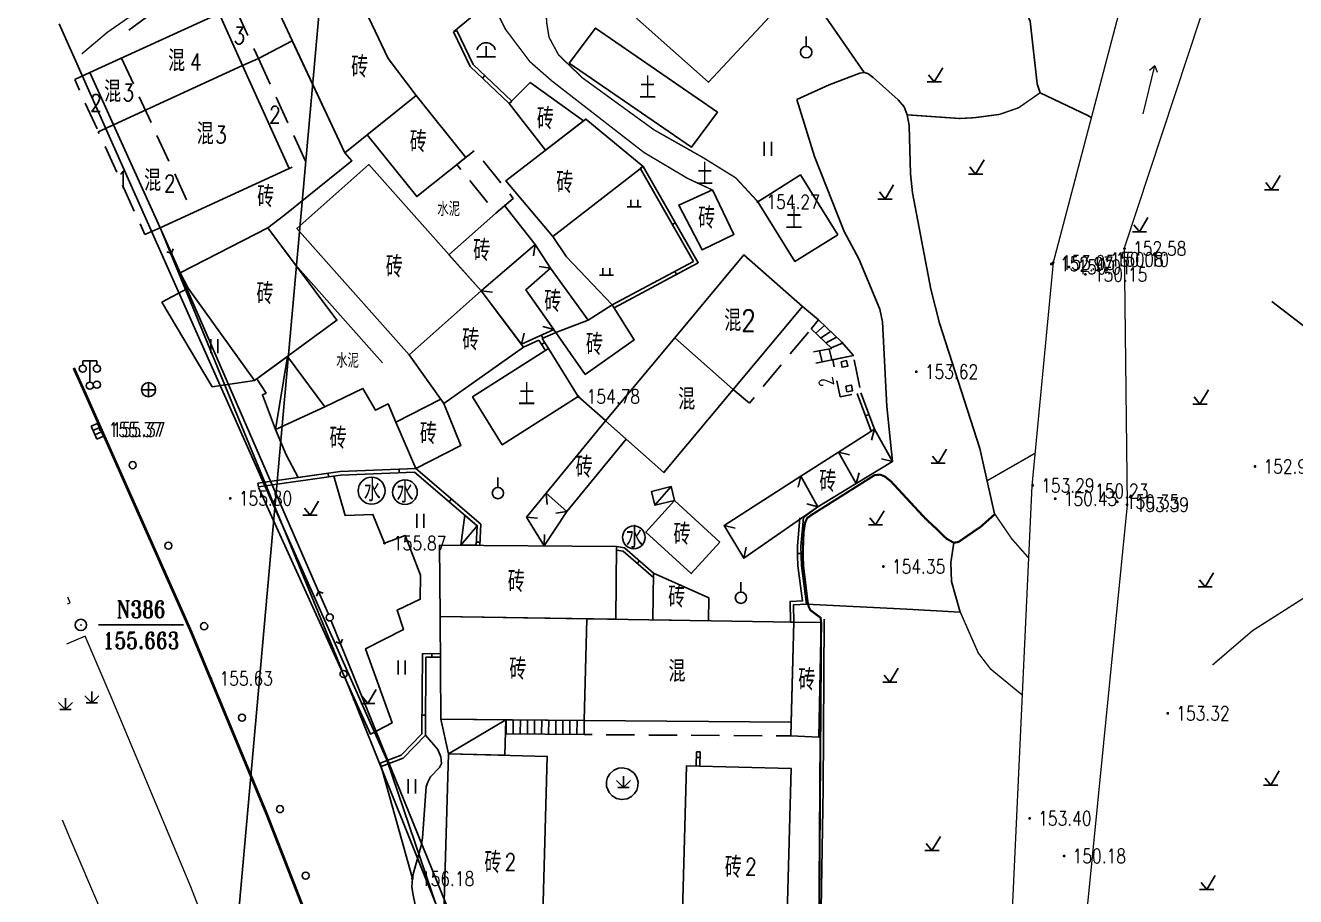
# Model space of a CAD drawing. Extents: x 529262 to 576451, y 2694391 to 2717535.
# Drawn here: x 567193.2 to 567282.9, y 2708860.7 to 2708922.2 of the extents above; entities that cross this region are included whole.
import ezdxf
from ezdxf.enums import TextEntityAlignment as Align
from ezdxf.xclip import XClip

# ---------------------------------------------------------------- set-up
doc = ezdxf.new("R2010")
doc.units = 0
doc.header["$XCLIPFRAME"] = 0
doc.linetypes.add('X2', pattern=[10, 8, -2])
doc.linetypes.add('X5', pattern=[3, 2, -1])
for name, color, linetype in [('DLDW', 8, 'Continuous'), ('DLSS', 4, 'Continuous'), ('DMTZ', 8, 'Continuous'), ('GCD', 8, 'Continuous'), ('GXYZ', 8, 'Continuous'), ('JMD', 8, 'Continuous'), ('KZD', 8, 'Continuous'), ('PP-COM', 7, 'Continuous'), ('RD-中线', 40, 'Continuous'), ('RD-红线', 7, 'Continuous'), ('ZBTZ', 8, 'Continuous'), ('ZJ', 7, 'Continuous')]:
    doc.layers.add(name, color=color, linetype=linetype)
doc.layers.add('SXSS', color=5, linetype='Continuous', lineweight=0)
doc.styles.add('HZ', font='rs.shx', dxfattribs={"width": 0.8, "bigfont": 'hztxt.shx'})
doc.styles.add('romant', font='romant.shx', dxfattribs={"width": 0.8})
doc.linetypes.add('10421', pattern='A,2,[150,AAA.SHX,S=0.5,R=0,X=0,Y=0.5],1e-11', length=2)
doc.linetypes.add('10422', pattern='A,0.75,[150,AAA.SHX,S=0.5,R=0,X=0,Y=0.5],1.5,[177,AAA.SHX,S=1,R=0,X=0,Y=0.4],0.75', length=3)
doc.linetypes.add('1161', pattern='A,0,[149,AAA.SHX,S=0.15,R=0,X=0,Y=0],-1.6', length=1.6)
doc.linetypes.add('8462', pattern='A,2,[157,AAA.SHX,S=1,R=0,X=0,Y=0.5],1e-09', length=2)

# ---------------------------------------------------------------- blocks, each defined once
blk = doc.blocks.new('A$C19FD0107')
at = {"layer": 'RD-中线', "color": 8, "linetype": 'Continuous'}
blk.add_lwpolyline([(-3668.977, 14015.534), (-3719.504, 14185.52), (-3760.685, 14324.421), (-3771.085, 14357.093, -0.005021), (-3772.854, 14362.853), (-3788.234, 14414.758, 0.01426), (-3793.56, 14431.016, 0.03416), (-3848.387, 14556)], format="xyb", dxfattribs=at)
at = {"layer": 'RD-中线', "color": 8, "linetype": 'Continuous', "flags": 128}
for points in [[(-4490.734, 14139.438, 0), (-4490.29, 14139.417)], [(-3818.251, 14086.168, 0), (-3817.74, 14086.169)]]:
    blk.add_lwpolyline(points, format="xyb", dxfattribs=at)
at = {"layer": 'RD-红线', "color": 8}
for p, q in [((-3779.26, 14479.734), (-3802.367, 14531.711)), ((-3757.187, 14414.885), (-3779.26, 14479.734))]:
    blk.add_line(p, q, dxfattribs=at)
blk = doc.blocks.new('GC200')
at = {"linetype": 'Continuous', "const_width": 0.2, "flags": 128}
blk.add_lwpolyline([(-0.1, 0, 1), (0.1, 0, 1)], format="xyb", close=True, dxfattribs=at)
blk = doc.blocks.new('gc124')
at = {"color": 8}
for p, q in [((-1, 1), (0, 0)), ((-0.8, 0), (0.8, 0)), ((0, 0), (0, 1.6)), ((0, 0), (1, 1))]:
    blk.add_line(p, q, dxfattribs=at)
blk = doc.blocks.new('gc041')
for p, q in [((-1, 0.5), (1, 0.5)), ((-1, -0.5), (-1, 0.5)), ((-0.33, 0.5), (-0.33, -0.5)), ((0.33, 0.5), (0.33, -0.5)), ((1, 0.5), (1, -0.5)), ((1, -0.5), (-1, -0.5))]:
    blk.add_line(p, q)
blk = doc.blocks.new('gc121')
at = {"color": 8}
for p, q in [((-0.5, -1), (-0.5, 1)), ((0.5, -1), (0.5, 1))]:
    blk.add_line(p, q, dxfattribs=at)
blk = doc.blocks.new('gc013b')
at = {"linetype": 'Continuous'}
blk.add_line((0.5, 0), (4, 0), dxfattribs=at)
at = {"linetype": 'Continuous', "flags": 128}
blk.add_lwpolyline([(3.5, 0.5), (4, 0), (3.5, -0.5)], dxfattribs=at)
blk = doc.blocks.new('gc170')
at = {"color": 8, "linetype": 'Continuous'}
blk.add_circle((0, 0), 0.5, dxfattribs=at)
blk = doc.blocks.new('gc013c')
at = {"linetype": 'Continuous'}
blk.add_line((0.5, 0), (4, 0), dxfattribs=at)
at = {"linetype": 'Continuous', "const_width": 0.15, "flags": 128}
blk.add_lwpolyline([(3.775, 0, 1), (3.925, 0, 1)], format="xyb", close=True, dxfattribs=at)
blk = doc.blocks.new('gc097')
at = {"color": 8}
for p, q in [((-1, 2.9), (-1, 3.5)), ((-1, 3.5), (1, 3.5)), ((0, 0.5), (0, 3.5)), ((1, 3.5), (1, 2.9))]:
    blk.add_line(p, q, dxfattribs=at)
for centre in [(-1, 2.4), (1, 2.4), (0, 0)]:
    blk.add_circle(centre, 0.5, dxfattribs=at)
blk = doc.blocks.new('gc043')
for p, q in [((-1, 0), (1, 0)), ((0, -1), (0, 1))]:
    blk.add_line(p, q)
blk.add_circle((0, 0), 1)
blk = doc.blocks.new('gc125')
at = {"color": 8}
blk.add_line((0, 0.8), (0, 2.2), dxfattribs=at)
blk.add_circle((0, 0), 0.8, dxfattribs=at)
blk = doc.blocks.new('gc110')
at = {"color": 8}
for p, q in [((-1.3, 0), (1.3, 0)), ((0, 0), (0, 1.51))]:
    blk.add_line(p, q, dxfattribs=at)
blk.add_arc((0, 0.65), 1.34, 14.8628, 165.1372, dxfattribs=at)
blk = doc.blocks.new('gc123')
at = {"color": 8}
for p, q in [((0, 0), (1.2, 2)), ((-1, 0), (1, 0)), ((0, 0), (-0.8, 1))]:
    blk.add_line(p, q, dxfattribs=at)
blk = doc.blocks.new('gc119')
at = {"color": 8}
for p, q in [((-1, 0), (1, 0)), ((-0.5, 1), (-0.5, 0)), ((0.5, 1), (0.5, 0))]:
    blk.add_line(p, q, dxfattribs=at)
blk = doc.blocks.new('gc117')
at = {"color": 8}
blk.add_circle((0, 0), 0.8, dxfattribs=at)
blk.add_point((0, 0), dxfattribs=at)
blk = doc.blocks.new('gc086')
at = {"color": 8}
for p, q in [((0, 0), (7, 0)), ((7, 0), (6.18, 0.57)), ((7, 0), (6.18, -0.57))]:
    blk.add_line(p, q, dxfattribs=at)

msp = doc.modelspace()

# ---------------------------------------------------------------- linework, layer by layer
at = {"color": 8, "linetype": 'Continuous', "flags": 128}
msp.add_lwpolyline([(567209.956, 2709328.306), (567242.359, 2709376.873), (567237.386, 2709487.838), (567226.241, 2709566.338), (567250.471, 2709637.466), (567310.691, 2709648.291), (567365.176, 2709659.753), (567568.23, 2709904.38), (567652.452, 2709866.094), (567570.025, 2709683.533), (567490.632, 2709613.794), (567456.674, 2709542.126), (567415.71, 2709492.593), (567416.103, 2709370.575), (567398.267, 2709255.857), (567341.513, 2709220.051), (567319.6, 2709121.447), (567354.869, 2709007.157), (567377.977, 2708907.793), (567342.698, 2708646.362), (567189.906, 2708654.057), (567219.676, 2708986.987), (567146.446, 2709250.882)], dxfattribs=at)
at = {"layer": 'DLDW', "linetype": '10421'}
for centre, radius in [((567217.663, 2708889.333, 156.27), 0.952), ((567220.018, 2708889.232, 155.977), 0.872), ((567236.175, 2708886.045, 156.27), 0.802)]:
    msp.add_circle(centre, radius, dxfattribs=at)
at = {"layer": 'DLSS', "linetype": 'Continuous', "const_width": 0.1, "elevation": 155.119, "flags": 128}
msp.add_lwpolyline([(567197.213, 2708920.182), (567199.027, 2708921.714), (567201.341, 2708923.318), (567204.971, 2708925.308), (567208.283, 2708926.536), (567211.506, 2708927.58), (567213.665, 2708928.567), (567215.921, 2708929.792), (567217.029, 2708930.182), (567218.557, 2708930.417), (567220.391, 2708930.065), (567221.85, 2708929.321), (567223.929, 2708927.388), (567225.413, 2708925.299), (567227.126, 2708921.903), (567228.846, 2708919.624), (567230.373, 2708918.284), (567236.891, 2708913.22), (567239.965, 2708911.391), (567241.72, 2708910.572)], dxfattribs=at)
at = {"layer": 'DLSS', "linetype": 'X2', "const_width": 0.1, "elevation": 153.527, "flags": 128}
msp.add_lwpolyline([(567232.437, 2708926.217), (567231.178, 2708925.161), (567230.292, 2708924.171), (567229.979, 2708923.129), (567230.031, 2708922.347), (567230.188, 2708921.357), (567230.865, 2708920.107), (567232.564, 2708918.476), (567237.608, 2708914.812), (567241.055, 2708912.862), (567243.366, 2708911.427), (567244.929, 2708909.739)], dxfattribs=at)
at = {"layer": 'DLSS', "linetype": 'Continuous', "const_width": 0.2, "flags": 128}
for points in [[(567196.642, 2708898.004), (567197.363, 2708896.417), (567204.927, 2708879.375)], [(567196.642, 2708898.004), (567197.363, 2708896.417), (567204.927, 2708879.375)], [(567204.927, 2708879.375), (567210.271, 2708866.481), (567217.745, 2708847.318), (567222.95, 2708833.62), (567228.958, 2708816.506), (567239.455, 2708784.654), (567240.046, 2708784.308), (567249.369, 2708787.079)]]:
    msp.add_lwpolyline(points, dxfattribs=at)
at = {"layer": 'DMTZ', "linetype": '10421', "flags": 128}
for points in [[(567253.957, 2708931.494), (567254.117, 2708931.214), (567254.654, 2708930.708), (567258.73, 2708928.173), (567259.589, 2708927.545), (567262.99, 2708924.476), (567263.654, 2708923.623), (567264.141, 2708922.485), (567264.65, 2708918.068), (567264.849, 2708917.434), (567268.226, 2708915.832), (567268.453, 2708915.685)], [(567247.669, 2708916.972), (567249.961, 2708917.993), (567252.128, 2708918.821), (567252.436, 2708918.868)], [(567252.436, 2708918.868), (567252.68, 2708918.805), (567253.075, 2708918.521), (567254.823, 2708916.939), (567255.25, 2708916.438), (567255.476, 2708915.878), (567255.615, 2708915.121), (567255.693, 2708911.71), (567255.852, 2708910.38), (567257.142, 2708903.565), (567257.76, 2708901.16), (567260.604, 2708892.306), (567261.637, 2708887.712)], [(567247.669, 2708916.972), (567248.917, 2708912.935), (567251.015, 2708907.648), (567252.057, 2708905.708), (567253.548, 2708902.163), (567253.732, 2708901.265), (567254.026, 2708895.285), (567254.429, 2708891.387)], [(567281.217, 2708902.699), (567283.627, 2708900.829), (567285.929, 2708899.574), (567289.36, 2708898.316), (567291.168, 2708897.988)], [(567258.75, 2708885.663), (567258.56, 2708884.266), (567258.588, 2708882.924), (567259.214, 2708880.769)], [(567221.462, 2708872.066), (567222.336, 2708871.07), (567222.557, 2708870.54), (567222.601, 2708870.08), (567222.454, 2708869.789), (567221.821, 2708869.14), (567221.616, 2708868.704), (567221.51, 2708868.416), (567221.267, 2708864.824), (567221.179, 2708864.343), (567220.619, 2708862.353), (567220.544, 2708861.944), (567220.513, 2708861.38), (567220.587, 2708860.904), (567221.164, 2708858.025), (567221.357, 2708857.46), (567221.514, 2708857.238), (567221.759, 2708857.237), (567222.175, 2708857.401), (567222.729, 2708857.891)]]:
    msp.add_lwpolyline(points, dxfattribs=at)
at = {"layer": 'DMTZ', "linetype": '10422', "flags": 128}
for points in [[(567200.521, 2708921.862), (567201.775, 2708922.766), (567202.882, 2708923.463), (567204.481, 2708924.312), (567207.064, 2708925.366), (567209.469, 2708926.426)], [(567210.333, 2708907.909), (567212.278, 2708905.31), (567218.444, 2708898.374)], [(567259.214, 2708880.769), (567255.443, 2708880.962), (567248.371, 2708881.324)], [(567249.6, 2708880.275), (567249.533, 2708868.295), (567249.373, 2708858.421)]]:
    msp.add_lwpolyline(points, dxfattribs=at)
msp.add_lwpolyline([(567235.714, 2708867.588), (567235.304, 2708867.53), (567234.963, 2708867.599), (567234.639, 2708867.787), (567234.43, 2708868.016), (567234.253, 2708868.446), (567234.245, 2708868.802), (567234.321, 2708869.082), (567234.477, 2708869.344), (567234.775, 2708869.607), (567235.094, 2708869.738), (567235.401, 2708869.767), (567235.809, 2708869.672), (567236.2, 2708869.383), (567236.385, 2708869.086), (567236.47, 2708868.747), (567236.46, 2708868.471), (567236.378, 2708868.195), (567236.231, 2708867.952), (567236.02, 2708867.748)], close=True, dxfattribs=at)
at = {"layer": 'GXYZ', "linetype": 'Continuous'}
for p, q in [((567214.928, 2708878.241), (567203.495, 2708906.059)), ((567203.533, 2708906.075), (567213.915, 2708882.221)), ((567215.464, 2708878.534), (567229.124, 2708844.862)), ((567235.983, 2708825.883), (567216.434, 2708874.535))]:
    msp.add_line(p, q, dxfattribs=at)
at = {"layer": 'JMD', "linetype": 'Continuous'}
for p, q in [((567223.452, 2708921.733), (567223.677, 2708921.841)), ((567225.494, 2708918.464), (567225.666, 2708918.645)), ((567227.383, 2708916.668), (567227.555, 2708916.849)), ((567236.834, 2708912.238), (567236.617, 2708912.114)), ((567239.106, 2708908.258), (567238.889, 2708908.134)), ((567229.207, 2708906.716), (567229.092, 2708905.924)), ((567230.285, 2708905.05), (567229.492, 2708905.16)), ((567239.186, 2708904.607), (567239.068, 2708904.827)), ((567225.396, 2708903.45), (567226.191, 2708903.364)), ((567248.702, 2708900.777), (567249.216, 2708901.394)), ((567228.242, 2708899.687), (567228.44, 2708900.462)), ((567229.759, 2708900.098), (567229.656, 2708900.326)), ((567230.521, 2708900.717), (567229.749, 2708900.927)), ((567250.155, 2708899.389), (567248.702, 2708900.777)), ((567249.025, 2708900.47), (567249.636, 2708900.992)), ((567249.386, 2708900.124), (567250.059, 2708900.588)), ((567229.882, 2708899.792), (567229.669, 2708899.661)), ((567248.865, 2708899.137), (567250.155, 2708899.389)), ((567249.748, 2708899.779), (567250.485, 2708900.181)), ((567249.956, 2708899.35), (567250.162, 2708898.575)), ((567250.109, 2708899.433), (567250.903, 2708899.765)), ((567211.733, 2708898.824), (567210.876, 2708893.653)), ((567250.864, 2708898.713), (567249.019, 2708898.352)), ((567249.284, 2708899.219), (567249.46, 2708898.438)), ((567252.768, 2708894.714), (567252.534, 2708894.626)), ((567253.153, 2708893.685), (567252.957, 2708892.909)), ((567250.627, 2708892.066), (567251.403, 2708891.87)), ((567254.429, 2708891.387), (567253.656, 2708891.593)), ((567214.63, 2708890.317), (567214.595, 2708890.564)), ((567219.618, 2708890.599), (567219.608, 2708890.849)), ((567247.97, 2708890.362), (567247.768, 2708889.588)), ((567251.862, 2708889.834), (567252.068, 2708890.607)), ((567209.68, 2708889.613), (567209.644, 2708889.86)), ((567238.818, 2708889.624), (567237.658, 2708888.309)), ((567223.15, 2708888.552), (567223.298, 2708888.754)), ((567229.986, 2708889.167), (567230.05, 2708888.369)), ((567231.455, 2708887.867), (567230.662, 2708887.762)), ((567249.168, 2708888.205), (567248.392, 2708888.401)), ((567223.976, 2708885.483), (567225.129, 2708886.863)), ((567228.589, 2708887.459), (567229.387, 2708887.408)), ((567242.54, 2708886.881), (567243.319, 2708886.7)), ((567229.853, 2708885.434), (567229.862, 2708886.234)), ((567225.056, 2708885.486), (567225.306, 2708885.472)), ((567225.068, 2708885.709), (567225.317, 2708885.695)), ((567243.937, 2708884.571), (567244.113, 2708885.351)), ((567236.571, 2708884.39), (567236.406, 2708884.202)), ((567247.978, 2708884.901, 157.391), (567247.728, 2708884.897, 157.391)), ((567247.477, 2708880.063), (567247.227, 2708880.058)), ((567221.915, 2708877.828), (567221.917, 2708877.578)), ((567222.532, 2708877.833), (567222.534, 2708877.583)), ((567221.223, 2708873.483), (567221.473, 2708873.481)), ((567227.13, 2708873.16), (567223.09, 2708870.767)), ((567227.13, 2708873.16), (567232.669, 2708873.114)), ((567227.17, 2708873.16), (567227.161, 2708872.16)), ((567227.67, 2708873.156), (567227.661, 2708872.156)), ((567228.17, 2708873.152), (567228.161, 2708872.152)), ((567228.67, 2708873.147), (567228.661, 2708872.148)), ((567229.17, 2708873.143), (567229.161, 2708872.143)), ((567229.67, 2708873.139), (567229.661, 2708872.139)), ((567230.17, 2708873.135), (567230.161, 2708872.135)), ((567230.67, 2708873.131), (567230.661, 2708872.131)), ((567231.17, 2708873.126), (567231.161, 2708872.126)), ((567231.669, 2708873.122), (567231.661, 2708872.122)), ((567232.169, 2708873.118), (567232.161, 2708872.118)), ((567232.669, 2708873.114), (567232.661, 2708872.114)), ((567232.661, 2708872.114), (567227.121, 2708872.161)), ((567240.6, 2708870.898), (567240.85, 2708870.891)), ((567218.263, 2708870.106), (567218.351, 2708869.872)), ((567240.572, 2708869.898), (567240.822, 2708869.891)), ((567240.589, 2708870.498), (567240.839, 2708870.491))]:
    msp.add_line(p, q, dxfattribs=at)
at = {"layer": 'JMD', "linetype": 'Continuous', "flags": 128}
for points in [[(567232.437, 2708926.217), (567241.133, 2708935.539), (567244.148, 2708932.856), (567243.808, 2708932.476), (567246.787, 2708929.812), (567247.126, 2708930.193), (567250.138, 2708927.506), (567241.442, 2708918.184)], [(567206.896, 2708923.036), (567197.783, 2708918.857), (567199.449, 2708915.172), (567208.562, 2708919.351)], [(567208.562, 2708919.351), (567199.449, 2708915.172), (567202.735, 2708907.909), (567211.848, 2708912.088)], [(567217.362, 2708914.477), (567220.851, 2708910.109), (567224.31, 2708912.872), (567220.821, 2708917.24)], [(567220.79, 2708890.895), (567219.375, 2708894.173), (567222.545, 2708895.804), (567222.771, 2708895.485), (567223.96, 2708892.526)], [(567251.862, 2708889.834), (567250.627, 2708892.066), (567253.153, 2708893.685), (567254.429, 2708891.387)], [(567247.97, 2708890.362), (567242.54, 2708886.881), (567243.937, 2708884.571), (567249.168, 2708888.205)], [(567239.056, 2708888.653), (567238.818, 2708889.624), (567237.419, 2708889.28), (567237.658, 2708888.309)], [(567229.986, 2708889.167), (567228.589, 2708887.459), (567229.853, 2708885.434), (567231.455, 2708887.867)], [(567242.25, 2708885.699), (567239.056, 2708888.653), (567237.014, 2708886.414), (567240.228, 2708883.483)], [(567241.442, 2708880.157), (567241.467, 2708881.763), (567237.559, 2708883.525), (567237.507, 2708880.218)], [(567232.866, 2708880.291), (567222.515, 2708880.452), (567222.564, 2708873.199), (567232.669, 2708873.114)], [(567232.669, 2708873.114), (567247.283, 2708872.99), (567247.477, 2708880.063), (567232.866, 2708880.291)], [(567247.257, 2708872.022), (567249.238, 2708871.926), (567249.398, 2708880.023), (567247.477, 2708880.063)], [(567227.13, 2708873.16), (567227.059, 2708870.656), (567223.09, 2708870.767), (567222.564, 2708873.199)], [(567222.729, 2708857.891), (567223.09, 2708870.767), (567230.064, 2708870.571), (567229.703, 2708857.695)]]:
    msp.add_lwpolyline(points, close=True, dxfattribs=at)
for points, elevation in [([(567215.777, 2708913.2), (567220.821, 2708917.24), (567218.831, 2708919.844), (567216.284, 2708925.219), (567211.186, 2708922.989)], 155.454), ([(567231.622, 2708919.531), (567240.242, 2708913.586), (567242.082, 2708916.062), (567233.462, 2708922.007)], 154.197), ([(567204.157, 2708904.73), (567210.333, 2708907.909), (567211.544, 2708908.808), (567216.275, 2708912.639), (567215.777, 2708913.2), (567212.069, 2708921.106), (567209.676, 2708919.862), (567208.562, 2708919.351), (567211.848, 2708912.088), (567202.735, 2708907.909)], 155.454), ([(567228.868, 2708918.171), (567227.383, 2708916.668), (567229.929, 2708913.372), (567232.613, 2708915.446)], 154.441), ([(567236.834, 2708912.238), (567232.787, 2708915.58), (567227.151, 2708911.225), (567230.463, 2708907.278)], 154.344), ([(567225.396, 2708903.45), (567217.471, 2708912.365), (567212.394, 2708907.852), (567220.319, 2708898.937)], 156.652), ([(567250.563, 2708907.415), (567247.95, 2708911.631), (567244.929, 2708909.739), (567247.542, 2708905.523)], 153.577), ([(567241.72, 2708910.572), (567239.356, 2708909.51), (567241.007, 2708906.336), (567243.242, 2708907.434)], 154.318), ([(567225.396, 2708903.45), (567229.207, 2708906.716), (567227.04, 2708909.477), (567223.129, 2708906)], 156.652), ([(567209.401, 2708897.119), (567215.224, 2708901.375), (567210.333, 2708907.909), (567204.157, 2708904.73), (567204.729, 2708903.63)], 155.454), ([(567230.285, 2708905.05), (567229.207, 2708906.716), (567225.396, 2708903.45), (567228.242, 2708899.687), (567230.521, 2708900.717), (567228.541, 2708903.518)], 154.523), ([(567248.074, 2708902.345), (567243.947, 2708905.998), (567239.059, 2708900.131), (567243.186, 2708896.478)], 154.631), ([(567230.285, 2708905.05), (567232.955, 2708901.373), (567230.668, 2708900.509), (567228.541, 2708903.518)], 154.523), ([(567225.396, 2708903.45), (567228.397, 2708899.483), (567222.771, 2708895.485), (567220.319, 2708898.937)], 156.652), ([(567232.737, 2708897.538), (567236.21, 2708899.991), (567234.644, 2708902.458), (567232.955, 2708901.373), (567230.668, 2708900.509)], 155.666), ([(567230.145, 2708899.369), (567232.244, 2708895.988), (567226.89, 2708892.578), (567224.791, 2708895.959)], 154.913), ([(567243.186, 2708896.478), (567239.059, 2708900.131), (567234.171, 2708894.264), (567238.298, 2708890.611)], 153.863), ([(567214.362, 2708895.259), (567211.733, 2708898.824), (567209.568, 2708897.242), (567210.219, 2708896.225), (567209.96, 2708896.107), (567210.876, 2708893.653)], 155.606), ([(567250.801, 2708898.447), (567251.197, 2708898.524), (567251.274, 2708898.128), (567250.878, 2708898.051)], 154.633), ([(567251.139, 2708896.715), (567251.535, 2708896.793), (567251.613, 2708896.397), (567251.217, 2708896.32)], 154.62), ([(567210.876, 2708893.653), (567214.362, 2708895.259), (567217.049, 2708896.556), (567217.933, 2708895.016), (567218.829, 2708895.462), (567219.375, 2708894.173), (567220.79, 2708890.895), (567215.459, 2708890.687), (567212.486, 2708890.264), (567211.64, 2708891.877)], 155.606), ([(567235.639, 2708892.964), (567234.171, 2708894.264), (567229.986, 2708889.167), (567231.455, 2708887.867)], 153.863), ([(567250.627, 2708892.066), (567251.862, 2708889.834), (567249.168, 2708888.205), (567247.97, 2708890.362)], 153.962), ([(567224.254, 2708887.61), (567223.976, 2708885.483), (567225.056, 2708885.486), (567225.129, 2708886.863)], 155.679), ([(567234.951, 2708885.392), (567222.469, 2708885.496), (567222.515, 2708880.452), (567234.908, 2708880.259)], 156.369), ([(567246.929, 2708856.834), (567247.29, 2708869.71), (567239.893, 2708869.917), (567239.532, 2708857.041)], 155.943)]:
    msp.add_lwpolyline(points, close=True, dxfattribs=dict(at, elevation=elevation))
at = {"layer": 'JMD', "linetype": 'X5', "flags": 128}
for points in [[(567208.562, 2708919.351), (567209.676, 2708919.862), (567207.99, 2708923.538), (567206.896, 2708923.036)], [(567209.676, 2708919.862), (567212.998, 2708912.616), (567211.848, 2708912.088)], [(567197.783, 2708918.857), (567196.71, 2708918.372), (567198.377, 2708914.687), (567199.449, 2708915.172)], [(567197.783, 2708918.857), (567196.71, 2708918.372), (567198.377, 2708914.687), (567199.449, 2708915.172)], [(567202.735, 2708907.909), (567201.662, 2708907.424), (567198.377, 2708914.687), (567199.449, 2708915.172)], [(567202.735, 2708907.909), (567201.662, 2708907.424), (567198.377, 2708914.687), (567199.449, 2708915.172)], [(567247.283, 2708872.99), (567247.257, 2708872.022), (567232.661, 2708872.114), (567232.669, 2708873.114)]]:
    msp.add_lwpolyline(points, dxfattribs=at)
at = {"layer": 'JMD', "linetype": 'Continuous', "flags": 128}
for points in [[(567223.452, 2708921.733), (567224.628, 2708919.287), (567227.383, 2708916.668)], [(567223.677, 2708921.841), (567224.833, 2708919.437), (567227.555, 2708916.849)], [(567234.644, 2708902.458), (567240.377, 2708905.528), (567236.617, 2708912.114)], [(567234.778, 2708902.247), (567240.722, 2708905.429), (567236.834, 2708912.238)], [(567249.019, 2708898.352), (567251.679, 2708898.872), (567250.821, 2708899.86), (567249.216, 2708901.394)], [(567228.242, 2708899.687), (567230.521, 2708900.717)], [(567229.707, 2708900.075), (567230.668, 2708900.509)], [(567228.397, 2708899.483), (567229.477, 2708899.971)], [(567229.932, 2708899.237), (567229.477, 2708899.971)], [(567230.145, 2708899.369), (567229.707, 2708900.075)], [(567252.937, 2708893.547), (567251.942, 2708896.208)], [(567253.153, 2708893.685), (567252.19, 2708896.256)], [(567209.644, 2708889.86), (567215.459, 2708890.687), (567220.79, 2708890.895), (567225.386, 2708886.973), (567225.306, 2708885.472)], [(567209.68, 2708889.613), (567215.481, 2708890.438), (567220.702, 2708890.641), (567225.129, 2708886.863), (567225.056, 2708885.486)], [(567247.477, 2708880.063), (567247.454, 2708881.282), (567248.371, 2708881.324), (567248.008, 2708884.05), (567247.981, 2708884.749), (567247.97, 2708885.402), (567248.142, 2708887.439), (567249.168, 2708888.205)], [(567247.227, 2708880.058), (567247.199, 2708881.521), (567248.087, 2708881.561), (567247.758, 2708884.029), (567247.731, 2708884.742), (567247.72, 2708885.411), (567247.89, 2708887.432)], [(567234.949, 2708885.139), (567235.417, 2708885.068), (567237.554, 2708883.197)], [(567234.951, 2708885.392), (567235.526, 2708885.304), (567237.559, 2708883.525)], [(567222.532, 2708877.833), (567221.257, 2708877.824), (567221.213, 2708872.168), (567219.752, 2708870.668), (567218.263, 2708870.106)], [(567222.534, 2708877.583), (567221.505, 2708877.576), (567221.462, 2708872.066), (567219.892, 2708870.454), (567218.351, 2708869.872)], [(567240.6, 2708870.898), (567240.572, 2708869.898)], [(567240.85, 2708870.891), (567240.822, 2708869.891)]]:
    msp.add_lwpolyline(points, dxfattribs=at)
at = {"layer": 'JMD', "linetype": 'X5', "flags": 128}
for points, elevation in [([(567200.018, 2708919.882), (567205.026, 2708908.96)], 154.794), ([(567200.018, 2708919.882), (567205.026, 2708908.96)], 154.794), ([(567243.186, 2708896.478), (567244.328, 2708895.527), (567249.216, 2708901.394), (567248.074, 2708902.345)], 154.631)]:
    msp.add_lwpolyline(points, dxfattribs=dict(at, elevation=elevation))
msp.add_lwpolyline([(567226.441, 2708908.945), (567227.663, 2708909.978), (567224.933, 2708913.373), (567223.685, 2708912.373)], close=True, dxfattribs=at)
at = {"layer": 'JMD', "linetype": 'X5', "elevation": 155.595, "flags": 128}
msp.add_lwpolyline([(567251.679, 2708898.872), (567250.223, 2708898.587), (567250.735, 2708895.972), (567252.19, 2708896.256)], close=True, dxfattribs=at)
at = {"layer": 'KZD', "linetype": 'Continuous'}
msp.add_line((567198.395, 2708879.859), (567204.395, 2708879.859), dxfattribs=at)
msp.add_line((567198.395, 2708879.859), (567204.395, 2708879.859), dxfattribs=at)
msp.add_line((567198.395, 2708879.859), (567204.395, 2708879.859), dxfattribs=at)
msp.add_line((567198.395, 2708879.859), (567204.395, 2708879.859), dxfattribs=at)
at = {"layer": 'SXSS', "color": 8, "linetype": '10421', "flags": 128}
for points in [[(567306.106, 2708980.87), (567307.604, 2708977.341), (567305.787, 2708976.309), (567304.87, 2708976.02), (567295.372, 2708967.986), (567293.325, 2708965.368), (567287.838, 2708959.277), (567278.541, 2708945.928), (567272.709, 2708931.865), (567265.764, 2708905.459), (567264.258, 2708889.681), (567262.845, 2708859.255), (567261.308, 2708845.915), (567262.148, 2708829.993), (567262.2, 2708821.277), (567260.27, 2708803.93)], [(567275.116, 2708803.849), (567273.085, 2708808.495), (567267.361, 2708833.003), (567266.688, 2708841.135), (567267.67, 2708854.725), (567271.016, 2708888.332), (567270.808, 2708906.485), (567277.968, 2708928.169), (567283.142, 2708943.974), (567296.026, 2708959.962)]]:
    msp.add_lwpolyline(points, dxfattribs=at)
at = {"layer": 'SXSS', "color": 8, "linetype": 'Continuous', "const_width": 0.15, "flags": 128}
msp.add_lwpolyline([(567249.252, 2708858.394), (567249.398, 2708880.023), (567249.354, 2708880.369), (567249.047, 2708880.598), (567248.633, 2708880.905), (567248.511, 2708881.165), (567248.434, 2708881.548), (567248.127, 2708884.071), (567248.111, 2708885.173), (567248.157, 2708886.384), (567248.264, 2708887.073), (567248.402, 2708887.394), (567248.739, 2708887.64), (567253.176, 2708890.439), (567253.574, 2708890.469), (567253.881, 2708890.347), (567254.325, 2708889.995), (567256.731, 2708887.391), (567257.422, 2708886.749), (567258.243, 2708885.953), (567258.75, 2708885.663), (567259.087, 2708885.712), (567259.884, 2708886.265), (567260.645, 2708886.78), (567261.662, 2708887.685)], dxfattribs=at)
at = {"layer": 'SXSS', "color": 8, "linetype": '8462', "const_width": 0.1, "flags": 128}
msp.add_lwpolyline([(567259.214, 2708880.769), (567260.489, 2708877.872), (567261.351, 2708876.751), (567263.573, 2708874.924)], dxfattribs=at)
at = {"layer": 'ZBTZ', "linetype": '1161', "flags": 128}
for points in [[(567252.436, 2708918.868), (567248.023, 2708925.24)], [(567230.463, 2708907.278), (567231.43, 2708905.852), (567234.644, 2708902.458)], [(567232.244, 2708895.988), (567234.185, 2708894.298)], [(567209.687, 2708889.563), (567217.582, 2708872.153), (567219.113, 2708872.947), (567217.24, 2708878.182), (567219.912, 2708879.526), (567219.46, 2708880.89), (567221.097, 2708881.668), (567221.108, 2708883.367), (567220.03, 2708886.176), (567218.576, 2708885.635), (567217.763, 2708887.664), (567215.809, 2708887.584), (567215.012, 2708890.371)], [(567218.351, 2708869.872), (567220.544, 2708861.944)]]:
    msp.add_lwpolyline(points, dxfattribs=at)
for points, elevation in [([(567223.452, 2708921.733), (567225.853, 2708923.704)], 154.244), ([(567204.729, 2708903.63), (567202.869, 2708902.639), (567206.408, 2708896.674), (567209.401, 2708897.119)], 155.54)]:
    msp.add_lwpolyline(points, dxfattribs=dict(at, elevation=elevation))
at = {"layer": 'ZBTZ', "linetype": 'Continuous', "const_width": 0.1, "flags": 128}
for points in [[(567264.849, 2708917.434), (567263.333, 2708916.378), (567261.989, 2708915.909), (567260.215, 2708915.675), (567259.17, 2708915.619), (567255.476, 2708915.878)], [(567261.113, 2708890.042), (567264.476, 2708891.969)], [(567294.852, 2708888.898), (567291.548, 2708887.03), (567284.945, 2708882.7), (567279.849, 2708879.458), (567277.019, 2708877.029)], [(567264.022, 2708884.609), (567262.846, 2708885.945), (567261.637, 2708887.712)]]:
    msp.add_lwpolyline(points, dxfattribs=at)
at = {"layer": 'ZBTZ', "lineweight": 0, "flags": 128}
for points, elevation in [([(567196.213, 2708881.343), (567196.402, 2708881.423), (567196.225, 2708881.812)], 155.697), ([(567196.213, 2708881.343), (567196.402, 2708881.423), (567196.225, 2708881.812)], 155.697), ([(567195.82, 2708866.085), (567196.367, 2708864.793), (567200.773, 2708854.516), (567205.915, 2708840.875), (567210.805, 2708827.851), (567216.926, 2708829.813), (567212.746, 2708841.09), (567204.896, 2708861.373), (567199.274, 2708874.772), (567197.448, 2708879.068)], 155.632), ([(567197.448, 2708879.068), (567196.14, 2708878.506)], 155.632)]:
    msp.add_lwpolyline(points, dxfattribs=dict(at, elevation=elevation))

# ---------------------------------------------------------------- block references
at = {"layer": 'DLDW', "linetype": 'Continuous', "xscale": 0.5, "yscale": 0.5, "zscale": 0.5}
for name, p in [('gc110', (567225.75, 2708919.969)), ('gc097', (567197.779, 2708896.754, 155.556)), ('gc097', (567197.779, 2708896.754, 155.556))]:
    msp.add_blockref(name, p, dxfattribs=at)
at = {"layer": 'GCD', "linetype": 'Continuous'}
ref = msp.add_blockref('GC200', (567244.929, 2708909.739, 154.274), dxfattribs=dict(at, xscale=0.5, yscale=0.5, zscale=0.5))
ref.add_attrib('height', '154.27', dxfattribs={"linetype": 'Continuous', "height": 1, "style": 'HZ', "width": 0.8}).set_placement((567245.529, 2708909.739, 154.274), align=Align.MIDDLE_LEFT)
ref = msp.add_blockref('GC200', (567270.807, 2708906.435, 152.58), dxfattribs=dict(at, xscale=0.5, yscale=0.5, zscale=0.5))
ref.add_attrib('height', '152.58', dxfattribs={"linetype": 'Continuous', "height": 1, "style": 'HZ', "width": 0.8}).set_placement((567271.407, 2708906.435, 152.58), align=Align.MIDDLE_LEFT)
at = {"layer": 'GCD', "linetype": '10421'}
ref = msp.add_blockref('GC200', (567265.64, 2708905.34, 152.97), dxfattribs=dict(at, xscale=0.5, yscale=0.5, zscale=0.5))
ref.add_attrib('height', '152.97', dxfattribs={"linetype": 'Continuous', "height": 1, "style": 'HZ', "width": 0.8}).set_placement((567266.24, 2708905.34, 152.97), align=Align.MIDDLE_LEFT)
at = {"layer": 'GCD', "linetype": 'Continuous'}
ref = msp.add_blockref('GC200', (567265.771, 2708905.438, 153.05), dxfattribs=dict(at, xscale=0.5, yscale=0.5, zscale=0.5))
ref.add_attrib('height', '153.05', dxfattribs={"linetype": 'Continuous', "height": 1, "style": 'HZ', "width": 0.8}).set_placement((567266.371, 2708905.438, 153.05), align=Align.MIDDLE_LEFT)
ref = msp.add_blockref('GC200', (567266.88, 2708905.132, 150.005), dxfattribs=dict(at, xscale=0.5, yscale=0.5, zscale=0.5))
ref.add_attrib('height', '150.01', dxfattribs={"linetype": 'Continuous', "height": 1, "style": 'HZ', "width": 0.8}).set_placement((567267.48, 2708905.132, 150.005), align=Align.MIDDLE_LEFT)
ref = msp.add_blockref('GC200', (567269.204, 2708905.662, 150.078), dxfattribs=dict(at, xscale=0.5, yscale=0.5, zscale=0.5))
ref.add_attrib('height', '150.08', dxfattribs={"linetype": 'Continuous', "height": 1, "style": 'HZ', "width": 0.8}).set_placement((567269.804, 2708905.662, 150.078), align=Align.MIDDLE_LEFT)
ref = msp.add_blockref('GC200', (567269.575, 2708905.667, 150.104), dxfattribs=dict(at, xscale=0.5, yscale=0.5, zscale=0.5))
ref.add_attrib('height', '150.10', dxfattribs={"linetype": 'Continuous', "height": 1, "style": 'HZ', "width": 0.8}).set_placement((567270.175, 2708905.667, 150.104), align=Align.MIDDLE_LEFT)
ref = msp.add_blockref('GC200', (567268.049, 2708904.609, 150.153), dxfattribs=dict(at, xscale=0.5, yscale=0.5, zscale=0.5))
ref.add_attrib('height', '150.15', dxfattribs={"linetype": 'Continuous', "height": 1, "style": 'HZ', "width": 0.8}).set_placement((567268.649, 2708904.609, 150.153), align=Align.MIDDLE_LEFT)
at = {"layer": 'GCD', "linetype": '10421'}
ref = msp.add_blockref('GC200', (567256.111, 2708897.737, 153.622), dxfattribs=dict(at, xscale=0.5, yscale=0.5, zscale=0.5))
ref.add_attrib('height', '153.62', dxfattribs={"linetype": 'Continuous', "height": 1, "style": 'HZ', "width": 0.8}).set_placement((567256.711, 2708897.737, 153.622), align=Align.MIDDLE_LEFT)
at = {"layer": 'GCD', "linetype": 'Continuous'}
ref = msp.add_blockref('GC200', (567232.244, 2708895.988, 154.776), dxfattribs=dict(at, xscale=0.5, yscale=0.5, zscale=0.5))
ref.add_attrib('height', '154.78', dxfattribs={"linetype": 'Continuous', "height": 1, "style": 'HZ', "width": 0.8}).set_placement((567232.844, 2708895.988, 154.776), align=Align.MIDDLE_LEFT)
ref = msp.add_blockref('GC200', (567198.5, 2708893.644, 155.367), dxfattribs=dict(at, xscale=0.5, yscale=0.5))
ref.add_attrib('height', '155.37', dxfattribs={"linetype": 'Continuous', "height": 1, "style": 'HZ', "width": 0.8}).set_placement((567199.1, 2708893.644, 155.367), align=Align.MIDDLE_LEFT)
at = {"layer": 'GCD', "linetype": 'Continuous', "xscale": 0.5, "yscale": 0.5}
msp.add_blockref('GC200', (567198.5, 2708893.644, 155.367), dxfattribs=at)
at = {"layer": 'GCD', "linetype": '10421'}
ref = msp.add_blockref('GC200', (567280.015, 2708891.049, 152.96), dxfattribs=dict(at, xscale=0.5, yscale=0.5, zscale=0.5))
ref.add_attrib('height', '152.96', dxfattribs={"linetype": 'Continuous', "height": 1, "style": 'HZ', "width": 0.8}).set_placement((567280.615, 2708891.049, 152.96), align=Align.MIDDLE_LEFT)
at = {"layer": 'GCD', "linetype": 'Continuous'}
ref = msp.add_blockref('GC200', (567264.326, 2708889.705, 153.293), dxfattribs=dict(at, xscale=0.5, yscale=0.5, zscale=0.5))
ref.add_attrib('height', '153.29', dxfattribs={"linetype": 'Continuous', "height": 1, "style": 'HZ', "width": 0.8}).set_placement((567264.926, 2708889.705, 153.293), align=Align.MIDDLE_LEFT)
ref = msp.add_blockref('GC200', (567268.123, 2708889.314, 150.227), dxfattribs=dict(at, xscale=0.5, yscale=0.5, zscale=0.5))
ref.add_attrib('height', '150.23', dxfattribs={"linetype": 'Continuous', "height": 1, "style": 'HZ', "width": 0.8}).set_placement((567268.723, 2708889.314, 150.227), align=Align.MIDDLE_LEFT)
ref = msp.add_blockref('GC200', (567207.694, 2708888.796, 155.795), dxfattribs=dict(at, xscale=0.5, yscale=0.5, zscale=0.5))
ref.add_attrib('height', '155.80', dxfattribs={"linetype": 'Continuous', "height": 1, "style": 'HZ', "width": 0.8}).set_placement((567208.294, 2708888.796, 155.795), align=Align.MIDDLE_LEFT)
ref = msp.add_blockref('GC200', (567265.917, 2708888.768, 150.428), dxfattribs=dict(at, xscale=0.5, yscale=0.5, zscale=0.5))
ref.add_attrib('height', '150.43', dxfattribs={"linetype": 'Continuous', "height": 1, "style": 'HZ', "width": 0.8}).set_placement((567266.517, 2708888.768, 150.428), align=Align.MIDDLE_LEFT)
ref = msp.add_blockref('GC200', (567270.299, 2708888.553, 150.352), dxfattribs=dict(at, xscale=0.5, yscale=0.5, zscale=0.5))
ref.add_attrib('height', '150.35', dxfattribs={"linetype": 'Continuous', "height": 1, "style": 'HZ', "width": 0.8}).set_placement((567270.899, 2708888.553, 150.352), align=Align.MIDDLE_LEFT)
ref = msp.add_blockref('GC200', (567270.989, 2708888.352, 153.394), dxfattribs=dict(at, xscale=0.5, yscale=0.5, zscale=0.5))
ref.add_attrib('height', '153.39', dxfattribs={"linetype": 'Continuous', "height": 1, "style": 'HZ', "width": 0.8}).set_placement((567271.589, 2708888.352, 153.394), align=Align.MIDDLE_LEFT)
ref = msp.add_blockref('GC200', (567218.576, 2708885.635, 155.869), dxfattribs=dict(at, xscale=0.5, yscale=0.5, zscale=0.5))
ref.add_attrib('height', '155.87', dxfattribs={"linetype": 'Continuous', "height": 1, "style": 'HZ', "width": 0.8}).set_placement((567219.176, 2708885.635, 155.869), align=Align.MIDDLE_LEFT)
at = {"layer": 'GCD', "linetype": '10421'}
ref = msp.add_blockref('GC200', (567253.789, 2708883.984, 154.35), dxfattribs=dict(at, xscale=0.5, yscale=0.5, zscale=0.5))
ref.add_attrib('height', '154.35', dxfattribs={"linetype": 'Continuous', "height": 1, "style": 'HZ', "width": 0.8}).set_placement((567254.389, 2708883.984, 154.35), align=Align.MIDDLE_LEFT)
at = {"layer": 'GCD', "linetype": 'Continuous'}
ref = msp.add_blockref('GC200', (567206.331, 2708876.074, 155.629), dxfattribs=dict(at, xscale=0.5, yscale=0.5))
ref.add_attrib('height', '155.63', dxfattribs={"linetype": 'Continuous', "height": 1, "style": 'HZ', "width": 0.8}).set_placement((567206.931, 2708876.074, 155.629), align=Align.MIDDLE_LEFT)
ref = msp.add_blockref('GC200', (567273.858, 2708873.617, 153.317), dxfattribs=dict(at, xscale=0.5, yscale=0.5, zscale=0.5))
ref.add_attrib('height', '153.32', dxfattribs={"linetype": 'Continuous', "height": 1, "style": 'HZ', "width": 0.8}).set_placement((567274.458, 2708873.617, 153.317), align=Align.MIDDLE_LEFT)
ref = msp.add_blockref('GC200', (567264.113, 2708866.2, 153.404), dxfattribs=dict(at, xscale=0.5, yscale=0.5, zscale=0.5))
ref.add_attrib('height', '153.40', dxfattribs={"linetype": 'Continuous', "height": 1, "style": 'HZ', "width": 0.8}).set_placement((567264.713, 2708866.2, 153.404), align=Align.MIDDLE_LEFT)
ref = msp.add_blockref('GC200', (567266.546, 2708863.54, 150.18), dxfattribs=dict(at, xscale=0.5, yscale=0.5, zscale=0.5))
ref.add_attrib('height', '150.18', dxfattribs={"linetype": 'Continuous', "height": 1, "style": 'HZ', "width": 0.8}).set_placement((567267.146, 2708863.54, 150.18), align=Align.MIDDLE_LEFT)
ref = msp.add_blockref('GC200', (567220.544, 2708861.944, 156.175), dxfattribs=dict(at, xscale=0.5, yscale=0.5, zscale=0.5))
ref.add_attrib('height', '156.18', dxfattribs={"linetype": 'Continuous', "height": 1, "style": 'HZ', "width": 0.8}).set_placement((567221.144, 2708861.944, 156.175), align=Align.MIDDLE_LEFT)
at = {"layer": 'GXYZ', "linetype": 'Continuous'}
for name, p, xscale, yscale, zscale, rotation in [('gc013b', (567202.735, 2708907.909), 0.500000000061417, 0.500000000061417, 0.500000000061417, 293.5194202575219), ('gc013b', (567202.735, 2708907.909), 0.500000000061417, 0.500000000061417, 0.500000000061417, 293.5194202575219), ('gc013c', (567202.735, 2708907.909), 0.500000000201094, 0.500000000201094, 0.500000000201094, 292.3428209617511), ('gc013c', (567202.735, 2708907.909), 0.500000000201094, 0.500000000201094, 0.500000000201094, 292.3428209617511), ('gc013b', (567214.713, 2708880.387), 0.500000000061417, 0.500000000061417, 0.500000000061417, 113.519420257522), ('gc013b', (567214.713, 2708880.387), 0.4999999998511043, 0.4999999998511043, 0.4999999998511043, 292.0807431956452), ('gc013c', (567215.689, 2708876.391), 0.500000000201094, 0.500000000201094, 0.500000000201094, 112.3428209617511), ('gc013c', (567215.689, 2708876.391), 0.4999999998780024, 0.4999999998780024, 0.4999999998780024, 291.8903979366393)]:
    msp.add_blockref(name, p, dxfattribs=dict(at, xscale=xscale, yscale=yscale, zscale=zscale, rotation=rotation))
at = {"layer": 'GXYZ', "linetype": 'Continuous', "xscale": 0.5, "yscale": 0.5, "zscale": 0.5}
for name, p in [('gc043', (567201.924, 2708896.467)), ('gc043', (567201.924, 2708896.467)), ('gc170', (567214.713, 2708880.387)), ('gc170', (567215.689, 2708876.391))]:
    msp.add_blockref(name, p, dxfattribs=at)
at = {"layer": 'GXYZ', "linetype": 'Continuous', "lineweight": 0, "xscale": 0.5000000000983504, "yscale": 0.5000000000983504, "zscale": 0.5000000000983504, "rotation": 294.7049222846813}
msp.add_blockref('gc041', (567198.3, 2708893.534, 155.367), dxfattribs=at)
msp.add_blockref('gc041', (567198.3, 2708893.534, 155.367), dxfattribs=at)
at = {"layer": 'KZD', "linetype": 'Continuous', "xscale": 0.5, "yscale": 0.5}
msp.add_blockref('gc117', (567197.145, 2708879.859, 155.663), dxfattribs=at)
msp.add_blockref('gc117', (567197.145, 2708879.859, 155.663), dxfattribs=at)
at = {"layer": 'KZD', "linetype": 'Continuous', "xscale": 0.5, "yscale": 0.5, "zscale": 0.5}
msp.add_blockref('gc117', (567197.145, 2708879.859, 155.663), dxfattribs=at)
msp.add_blockref('gc117', (567197.145, 2708879.859, 155.663), dxfattribs=at)
at = {"layer": 'PP-COM'}
ref = msp.add_blockref('A$C19FD0107', (570997.993, 2694390.603), dxfattribs=at)
XClip(ref).set_block_clipping_path([(-9366.4383134884, 14428.6043910822), (-3328.4480743363, 17452.7484863754)])
at = {"layer": 'SXSS', "color": 8, "linetype": 'Continuous', "xscale": 0.4999999999299267, "yscale": 0.4999999999299267, "zscale": 0.4999999999299267, "rotation": 76.36457799843564}
msp.add_blockref('gc086', (567272.117, 2708915.948), dxfattribs=at)
at = {"layer": 'ZBTZ', "linetype": 'Continuous', "xscale": 0.5, "yscale": 0.5, "zscale": 0.5}
for name, p in [('gc125', (567248.341, 2708920.303)), ('gc121', (567245.633, 2708913.474)), ('gc119', (567236.204, 2708909.385)), ('gc119', (567234.241, 2708904.56)), ('gc121', (567206.566, 2708899.537)), ('gc125', (567226.583, 2708889.167)), ('gc121', (567221.102, 2708887.215)), ('gc125', (567243.735, 2708881.778)), ('gc121', (567219.794, 2708876.856)), ('gc121', (567220.506, 2708868.457)), ('gc124', (567235.451, 2708868.384))]:
    msp.add_blockref(name, p, dxfattribs=at)
at = {"layer": 'ZBTZ', "linetype": 'Continuous', "xscale": 0.5, "yscale": 0.5}
for p in [(567257.385, 2708918.206), (567260.298, 2708911.696), (567281.19, 2708910.592), (567253.908, 2708909.934), (567271.866, 2708907.621), (567276.136, 2708895.457), (567257.653, 2708891.279), (567213.323, 2708887.607), (567253.235, 2708886.922), (567276.498, 2708882.541), (567254.244, 2708875.817), (567217.396, 2708874.305), (567281.125, 2708868.548), (567257.218, 2708863.922), (567276.608, 2708861.169)]:
    msp.add_blockref('gc123', p, dxfattribs=at)
at = {"layer": 'ZBTZ', "linetype": 'Continuous'}
for p, xscale, yscale, zscale, rotation in [((567198.275, 2708896.826), 0.4999999998462352, 0.4999999998462352, 0.4999999998462352, 293.9337839958868), ((567198.275, 2708896.826), 0.4999999998462352, 0.4999999998462352, 0.4999999998462352, 293.9337839958868), ((567200.799, 2708891.141), 0.4999999998462352, 0.4999999998462352, 0.4999999998462352, 293.9337839958868), ((567200.799, 2708891.141), 0.4999999998462352, 0.4999999998462352, 0.4999999998462352, 293.9337839958868), ((567203.322, 2708885.455), 0.4999999998462352, 0.4999999998462352, 0.4999999998462352, 293.9337839958868), ((567203.322, 2708885.455), 0.4999999998462352, 0.4999999998462352, 0.4999999998462352, 293.9337839958868), ((567205.846, 2708879.769), 0.5000000000898578, 0.5000000000898578, 0.5000000000898578, 292.5118718437014), ((567208.522, 2708873.311), 0.5000000000898578, 0.5000000000898578, 0.5000000000898578, 292.5118718437014), ((567211.199, 2708866.853), 0.500000000204288, 0.500000000204288, 0.500000000204288, 291.098475384711), ((567213.012, 2708862.154), 0.500000000204288, 0.500000000204288, 0.500000000204288, 291.098475384711)]:
    msp.add_blockref('gc170', p, dxfattribs=dict(at, xscale=xscale, yscale=yscale, zscale=zscale, rotation=rotation))
at = {"layer": 'ZBTZ', "linetype": 'Continuous', "lineweight": 0, "xscale": 0.5, "yscale": 0.5}
for p in [(567197.921, 2708874.351), (567197.921, 2708874.351), (567196.057, 2708873.887), (567196.057, 2708873.887)]:
    msp.add_blockref('gc124', p, dxfattribs=at)

# ---------------------------------------------------------------- texts
at = {"layer": 'DLDW', "linetype": '10421', "style": 'HZ', "width": 0.8}
for p in [(567217.707, 2708889.404), (567220.021, 2708889.317), (567236.219, 2708886.116)]:
    msp.add_text('水', height=1.5, dxfattribs=at).set_placement(p, align=Align.MIDDLE)
at = {"layer": 'GCD', "linetype": 'Continuous', "lineweight": 0, "style": 'HZ', "width": 0.8}
msp.add_text('155.37', height=1, dxfattribs=at).set_placement((567201.225, 2708893.644), align=Align.MIDDLE)
at = {"layer": 'JMD', "linetype": 'Continuous', "style": 'HZ', "width": 0.8}
for s, height, p in [('3', 1.2, (567208.737, 2708921.473)), ('混', 1.5, (567204.504, 2708919.704)), ('混', 1.5, (567204.504, 2708919.704)), ('4', 1.2, (567205.672, 2708919.619)), ('砖', 1.5, (567217.423, 2708919.262)), ('混', 1.5, (567199.987, 2708917.519)), ('混', 1.5, (567199.987, 2708917.519)), ('土', 1.5, (567237.744, 2708917.756)), ('2', 1.2, (567198.623, 2708916.724)), ('2', 1.2, (567198.623, 2708916.724)), ('3', 1.2, (567200.905, 2708917.453)), ('3', 1.2, (567200.905, 2708917.453)), ('2', 1.2, (567211.249, 2708915.882)), ('砖', 1.5, (567230.53, 2708915.599)), ('混', 1.5, (567206.525, 2708914.537)), ('3', 1.2, (567207.444, 2708914.471)), ('砖', 1.5, (567221.563, 2708913.978)), ('混', 1.5, (567202.811, 2708911.247)), ('混', 1.5, (567202.811, 2708911.247)), ('砖', 1.5, (567231.903, 2708911.097)), ('2', 1.2, (567203.835, 2708911.025)), ('2', 1.2, (567203.835, 2708911.025)), ('砖', 1.5, (567210.789, 2708910.098)), ('砖', 1.5, (567241.914, 2708908.596)), ('土', 1.5, (567248.072, 2708908.547)), ('砖', 1.5, (567226.041, 2708906.296)), ('砖', 1.5, (567219.864, 2708905.149)), ('砖', 1.5, (567210.745, 2708903.253)), ('砖', 1.5, (567231.056, 2708902.708)), ('混2', 1.5, (567244.785, 2708901.349)), ('砖', 1.5, (567225.268, 2708899.989)), ('砖', 1.5, (567233.992, 2708899.662)), ('土', 1.5, (567229.216, 2708896.106)), ('混', 1.5, (567240.507, 2708895.81)), ('砖', 1.5, (567215.902, 2708893.044)), ('砖', 1.5, (567222.275, 2708893.369)), ('砖', 1.5, (567233.264, 2708890.997)), ('砖', 1.5, (567250.468, 2708889.999)), ('砖', 1.5, (567240.179, 2708886.26)), ('砖', 1.5, (567228.483, 2708882.922)), ('砖', 1.5, (567239.799, 2708881.837)), ('砖', 1.5, (567228.587, 2708876.738)), ('混', 1.5, (567239.823, 2708876.588)), ('砖', 1.5, (567248.984, 2708875.985)), ('砖', 1.5, (567226.828, 2708863.082)), ('2', 1.2, (567227.878, 2708863.116)), ('砖', 1.5, (567243.799, 2708862.745)), ('2', 1.2, (567244.849, 2708862.779))]:
    msp.add_text(s, height=height, dxfattribs=at).set_placement(p, align=Align.MIDDLE_RIGHT)
at = {"layer": 'JMD', "linetype": 'Continuous', "lineweight": 0, "style": 'HZ', "width": 0.8}
msp.add_text('1', height=1.2, dxfattribs=at).set_placement((567200.508, 2708911.308), align=Align.MIDDLE_RIGHT)
msp.add_text('1', height=1.2, dxfattribs=at).set_placement((567200.508, 2708911.308), align=Align.MIDDLE_RIGHT)
at = {"layer": 'JMD', "linetype": 'Continuous', "style": 'HZ', "width": 0.8}
msp.add_text('2', height=1, rotation=101.34028, dxfattribs=at).set_placement((567249.764, 2708897.017), align=Align.MIDDLE)
at = {"layer": 'KZD', "linetype": 'Continuous', "style": 'romant', "width": 0.8}
for s, p in [('N386', (567201.395, 2708880.959)), ('N386', (567201.395, 2708880.959)), ('N386', (567201.395, 2708880.959)), ('N386', (567201.395, 2708880.959)), ('155.663', (567201.395, 2708878.759)), ('155.663', (567201.395, 2708878.759)), ('155.663', (567201.395, 2708878.759)), ('155.663', (567201.395, 2708878.759))]:
    msp.add_text(s, height=1.2, dxfattribs=at).set_placement(p, align=Align.MIDDLE)
at = {"layer": 'ZJ', "color": 8, "linetype": 'Continuous', "style": 'HZ', "width": 0.8}
for s, height, p in [('土', 1.5, (567241.18, 2708911.736, -155.99)), ('水泥', 1, (567223.106, 2708909.276)), ('水泥', 1, (567215.969, 2708898.573))]:
    msp.add_text(s, height=height, dxfattribs=at).set_placement(p, align=Align.MIDDLE)

doc.saveas('drawing.dxf')
